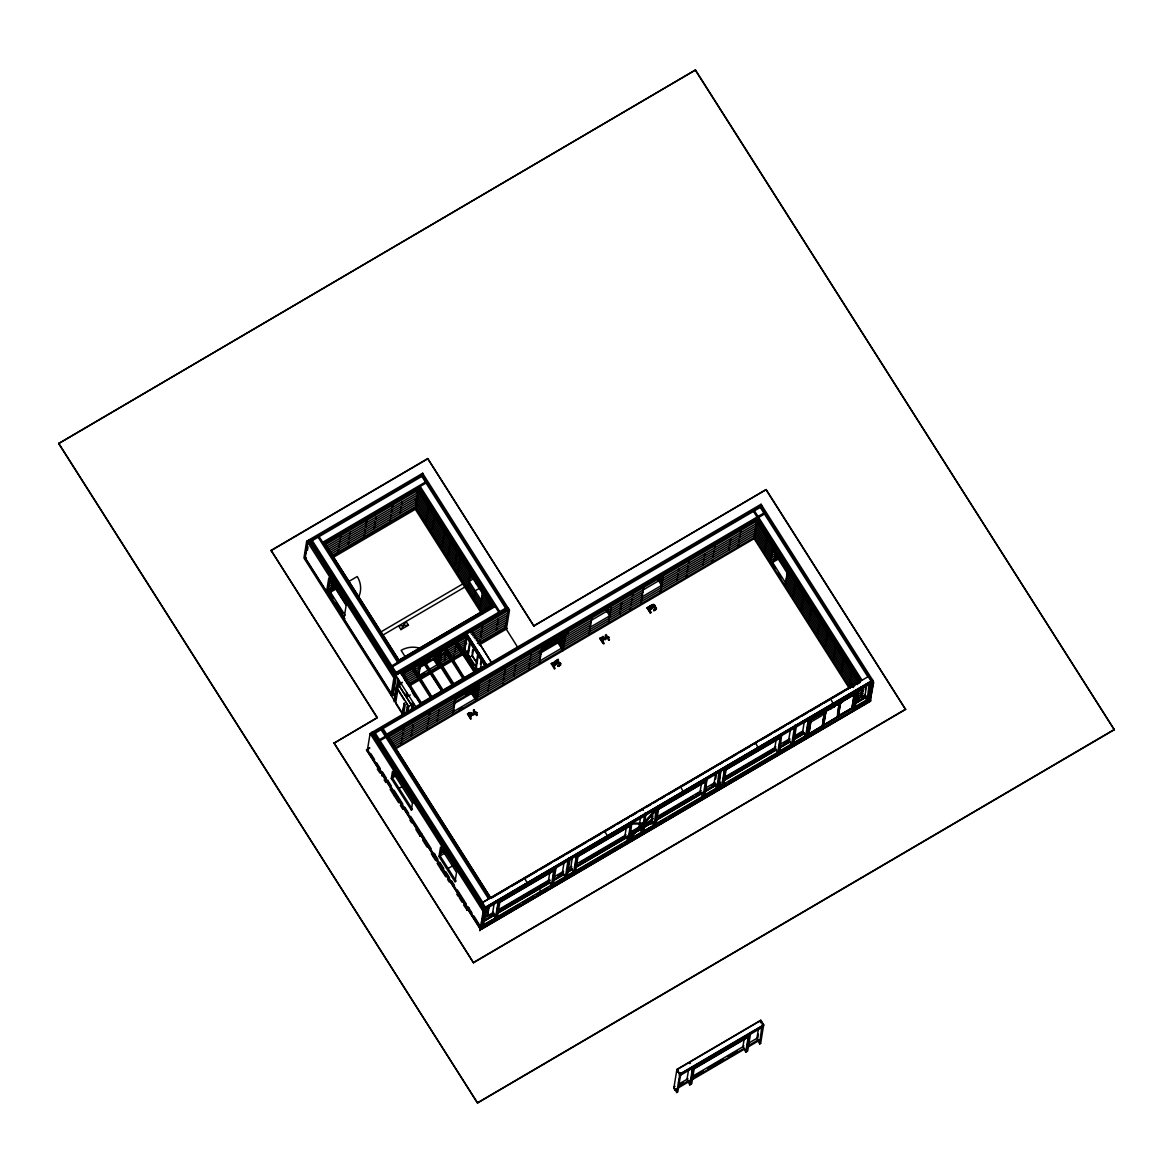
<?xml version="1.0" encoding="UTF-8"?>
<svg xmlns="http://www.w3.org/2000/svg" width="1173" height="1173" viewBox="0 0 1173 1173"><rect width="100%" height="100%" fill="white"/><g stroke="black" fill="none" stroke-linecap="round" stroke-linejoin="round"><path stroke-width="1.5" d="M473.159 715.09L475.373 713.785L472.807 714.518L474.009 709.9C473.672 712.583 477.616 712.51 475.739 712.641M473.657 714.02L473.98 711.366L475.021 713.213L473.657 714.02L475.021 713.213M608.684 640.238L609.417 639.652L608.684 640.238L607.57 638.273L604.975 639.182L605.459 634.974L606.177 634.564L607.893 637.452L608.992 637.599L608.655 636.851M605.84 638.669L606.148 636.015L607.218 637.701L605.855 638.493M809.018 732.934L808.886 733.755L810.983 719.782L854.574 694.431L852.507 708.287L854.736 694.68M58.65 443.57L695.457 69.984L1114.306 729.723L477.543 1103.016L58.65 443.57L695.457 69.984M766.16 489.566L905.585 709.445L473.481 962.754L334.012 743.183L377.222 717.847L271.08 550.386L427.72 458.57L533.862 626.03L766.16 489.566L533.906 625.722M306.666 541.266L303.998 557.498L304.672 558.539L307.326 542.322L306.666 541.266L422.72 473.232L423.394 474.288M334.408 587.277L326.519 591.91L305.141 558.26L307.81 542.043M307.414 550.416L308 546.823M308.88 541.413L309.159 539.756L395.286 675.472L392.149 694.68M309.745 540.797L309.496 542.263L310.478 541.691M324.628 545.078L324.892 543.524L398.996 660.311L324.276 542.674M326.519 591.91L328.792 578.01L346.152 605.341L343.88 619.241L391.298 693.888L392.852 692.979L395.712 697.48M327.604 591.28L329.877 577.365M333.103 598.098L328.997 591.647L329.217 590.327M338.161 551.896L338.542 549.58M338.924 547.263L339.305 544.946M339.686 542.63L340.067 540.313M340.449 537.996L340.815 535.68M332.458 588.421L333.279 583.377M333.982 584.491L333.425 587.849L332.824 586.911M335.698 586.529L335.478 587.849L328.997 591.647M348.264 543.876L348.645 541.559M349.026 539.243L349.407 536.926M349.789 534.609L350.17 532.293M364.085 536.691L364.466 534.375M364.847 532.058L365.228 529.741M365.609 527.425L365.991 525.108M366.372 522.791L366.753 520.475M334.012 743.183L377.266 717.553L271.08 550.386M374.187 528.671L374.568 526.354M374.949 524.038L375.331 521.721M375.712 519.404L376.093 517.088M390.023 521.501L390.404 519.184M390.77 516.868L391.152 514.551M391.533 512.22L391.914 509.903M392.295 507.586L392.676 505.27M400.125 513.481L400.506 511.164M400.873 508.847L401.254 506.531M401.635 504.214L402.016 501.897M481.883 928.166L479.86 930.57L481.883 928.166L480.27 929.089L366.504 749.987L369.671 747.802M372.105 732.348L483.877 908.298L872.771 680.311L761.028 504.258L370.111 733.477L367.457 749.708L480.519 927.696L481.59 927.051L484.273 910.732L371.87 733.799L372.134 732.245L483.892 908.195L482.572 916.274M367.501 751.57L368.425 749.943M483.027 613.567L415.726 507.616L418.878 488.423L493.584 606.162M533.862 626.03L427.72 458.57M391.298 693.888L393.893 677.994L307.751 542.381M396.313 676.44L393.292 694.944L396.415 693.111M387.603 737.568L387.867 736.014L758.271 518.95L758.022 520.401L387.017 737.993M394.113 701.674L396.503 687.129L399.964 685.091M394.89 697.466L397.911 678.962M396.547 691.953L398.512 679.915M397.94 688.052L398.468 684.812L402.031 682.73M399.113 680.853L398.527 684.519L402.295 682.305M400.462 672.701L420.506 704.24M397.383 692.481L395.609 703.272L402.266 713.741M397.486 691.865L397.808 689.827L404.465 700.296M425.96 522.073L426.342 519.742M426.723 517.425L427.104 515.108M427.485 512.792L427.852 510.475M428.233 508.158L428.614 505.842M404.377 673.654L404.758 671.337M411.327 810.03L391.298 778.491L392.442 771.541L412.471 803.08L411.327 810.03L412.412 809.399L392.383 777.86L393.512 770.91M432.353 529.214L432.734 526.897M433.116 524.58L433.497 522.264M433.863 519.947L434.245 517.63M404.216 703.243L402.442 714.034L404.289 703.184M406.532 692.525L405.931 696.19L406.899 695.618M403.409 715.545L405.257 704.694M407.134 693.478L406.532 697.129L410.315 694.915M401.137 744.386L401.518 742.069M401.899 739.752L402.28 737.436M402.662 735.119L403.028 732.802M403.409 730.486L403.791 728.169M406.151 713.081L407.046 707.686M407.134 707.07L407.471 705.032L405.609 702.099M407.735 712.935L408.791 706.469L396.503 687.129M411.195 710.911L412.471 701.879M411.899 710.017L413.072 702.832M412.852 708.815L413.673 703.771M418.688 675.736L420.96 661.836M415.799 706.733L395.756 675.193L392.632 694.299L391.02 695.252L392.53 693.17L396.342 699.167M411.239 736.365L411.62 734.049M412.002 731.732L412.383 729.415M412.764 727.099L413.131 724.782M441.986 547.292L442.368 544.976M442.749 542.659L443.13 540.342M443.511 538.026L443.893 535.709M444.259 533.392L444.64 531.076M448.379 554.448L448.76 552.131M449.142 549.814L449.523 547.498M449.889 545.166L450.271 542.85M434.509 655.135L434.127 652.701L454.156 684.24M434.904 657.496L434.684 658.83L438.687 665.135L438.907 663.801M435.652 658.258L435.872 656.924M437.441 652.76L436.297 659.71L437.28 659.138M437.177 658.977L438.277 652.247M437.778 659.915L439.157 651.514M427.06 729.181L427.441 726.864M427.822 724.547L428.204 722.231M428.585 719.914L428.966 717.597M429.347 715.281L429.714 712.964M455.051 564.961L455.432 562.644M455.813 560.327L456.194 558.011M456.576 555.679L456.957 553.363M465.388 646.264L440.667 660.751L441.048 658.434L438.643 654.651L440.696 653.449M466.15 641.631L441.429 656.118L441.81 653.801L440.198 651.279M442.558 649.168L442.192 651.484L466.898 636.998M445.329 648.801L444.948 646.367L464.875 678.566L464.273 677.613M458.013 572.527L458.394 570.21M458.775 567.893L459.156 565.577M459.537 563.26L459.919 560.943M460.3 558.627L460.666 556.31M444.611 660.531L444.992 658.214M445.74 653.581L445.373 655.898L443.643 653.2M446.121 651.264L446.502 648.948M437.162 721.16L437.544 718.844M437.925 716.527L438.306 714.21M438.687 711.894L439.069 709.577M453.951 657.159L454.332 654.842M454.713 652.511L455.095 650.194M455.476 647.877L455.842 645.561M468.027 588.303L470.696 572.072M452.983 713.99L455.652 697.759M465.989 636.675L465.608 634.241L485.534 666.44L465.989 636.675L466.971 636.103L402.647 673.815M463.848 651.352L466.429 635.619M466.707 633.875L486.795 665.12L477.103 671.396M467.03 636.572L464.449 652.291L469.039 650.531M474.039 597.761L474.42 595.444M474.801 593.127L475.182 590.811L479.346 588.362M476.326 583.861L476.707 581.544M469.83 640.986L467.25 656.719L468.877 655.766M470.432 641.924L467.851 657.657L472.44 655.898L473.819 647.481M472.118 653.273L472.66 649.901M455.021 881.744L438.995 856.51L440.52 847.243L456.546 872.477L455.021 881.744L456.106 881.099L440.08 855.879L441.341 848.152M480.05 607.218L482.704 591.001M441.591 846.613L441.972 844.281M471.077 716.029L470.769 718.99L467.543 713.917L468.965 712.964M475.27 669.328L478.129 651.851M479.874 641.954L480.256 639.637M480.637 637.32L481.018 635.004M481.399 632.687L481.78 630.37M482.162 628.054L482.528 625.737M471.751 692.173L471.531 693.492L475.534 699.797L475.754 698.478M468.877 713.785L469.669 713.375M478.437 654.549L475.871 670.282L480.446 668.507L481.56 661.792M474.669 685.105L473.144 694.372L474.127 693.8L474.728 694.753L473.745 695.325L475.402 685.237M470.71 715.486L469.918 715.955M470.256 716.703L471.678 715.457M470.769 718.99L467.558 713.756M474.347 696.263L476.282 684.504M480.402 664.197L480.959 660.839M473.291 710.325L474.009 709.9M479.405 683.83L476.751 700.046L470.74 690.589L471.121 688.272L473.525 692.055M476.077 713.375L476.854 712.773L476.077 713.375L477.22 715.163L476.106 713.213M485.783 665.721L485.915 664.93L420.007 703.565M496.458 630.136L496.839 627.819M497.22 625.502L497.601 623.186M497.982 620.869L498.364 618.552M487.939 691.396L488.32 689.079M488.701 686.762L489.082 684.446M489.449 682.129L489.83 679.812M507.88 609.491L508.114 608.025L395.653 673.962M509.537 609.901L506.883 626.118L477.455 643.376M502.689 684.856L503.056 682.539M503.437 680.223L503.818 677.906M504.199 675.589L504.581 673.273M504.962 670.956L505.343 668.639M513.862 676.205L514.243 673.889M514.624 671.572L515.006 669.255M515.387 666.938L515.768 664.622M473.481 962.754L334.056 742.876M480.27 929.089L480.783 926.802L497.792 916.846L498.452 918.224L497.455 916.641L551.471 884.985L552.468 886.553L551.501 884.706L575.708 870.527L576.661 872.375L576.002 870.996L551.794 885.175M480.519 927.696L483.173 911.465L370.111 733.477M481.502 922.799L482.03 919.544M480.49 905.967L483.731 911.054L481.047 927.374L473.965 916.069M484.61 909.178L484.845 907.726L373.087 731.776L371.87 733.799M366.562 749.62L480.329 928.723L870.865 699.651L870.63 701.073L481.736 929.075L481.253 926.523M482.367 926.435L485.49 907.345L482.455 902.55M483.393 925.57L486.458 906.744M489.156 906.304L487.645 915.57L483.437 918.048M528.612 669.651L528.994 667.334M529.36 665.018L529.741 662.701M530.123 660.384L530.504 658.068M530.885 655.751L531.266 653.434M494.038 904.163L492.616 912.887L495.387 918.547L498.129 901.788M496.355 917.975L498.496 900.278M497.323 917.403L499.786 902.404M539.404 663.317L542.073 647.1M477.543 1103.016L58.694 443.277M551.955 663.185L551.222 663.757L553.759 662.378M554.888 664.812L553.583 665.956L552.556 663.625M553.583 665.956L554.638 665.12M558.172 641.499L557.952 642.833L561.955 649.138L562.937 648.566M555.298 661.176L558.157 659.49L555.298 661.176L556.94 663.962L558.656 662.774L559.932 664.109M554.77 665.868C552.41 666.367 556.589 668.713 554.477 668.669M558.128 659.666L558.524 660.267C553.407 662.129 559.404 661.425 558.157 659.49M560.665 636.983L559.565 643.713L560.547 643.141L561.149 644.094L560.166 644.651L561.544 636.25M558.011 662.32L557.219 662.745M562.424 635.517L560.767 645.605L561.75 645.033M559.286 665.15L557.718 665.648L559.58 664.974M560.65 664.93L558.172 666.367L560.401 665.208M561.955 649.138L562.175 647.819M565.826 633.171L563.172 649.387L557.16 639.93M567.615 634.212L567.996 631.895M527.366 883.064L524.478 878.137M539.301 888.885L541.237 891.92M498.672 911.89L549.594 882.037L548.524 880.351L550.005 871.363M589.11 634.182L591.764 617.966M553.788 870.747L551.339 885.732L548.568 880.087L549.536 879.515M552.307 885.175L554.448 867.477M553.289 884.603L556.031 867.844M603.113 643.493C593.201 628.024 608.743 652.423 602.292 640.473L604.608 639.109L602.262 640.649L603.816 643.083M564.228 861.437L562.497 871.92L565.269 877.565L568.011 860.821M600.972 638.611L603.421 637.012L600.972 638.611L601.881 640.047L604.227 638.508L601.881 640.047M603.01 636.587L599.887 638.42M607.247 612.277L607.79 608.919M569.272 858.489L566.251 876.993L567.219 876.436L569.961 859.677M604.975 639.182L605.327 639.74M608.552 622.79L611.206 606.573M572.541 856.554L570.826 867.038L573.597 872.697L576.339 855.938L577.072 856.833L631.294 825.044M574.565 872.125L576.705 854.428M575.532 871.554L577.996 856.554M619.725 614.139L620.106 611.822M620.488 609.505L620.869 607.189M621.25 604.872L621.631 602.555M630.15 610.121L630.531 607.805M630.913 605.488L631.294 603.171M631.675 600.855L632.056 598.538M632.423 596.221L632.804 593.905M640.957 603.787L643.61 587.57M607.511 836.07L604.623 831.158M650.297 612.936L651.03 612.365L650.297 612.936L647.071 607.863L650.223 605.855C651.264 608.039 645.018 608.67 650.604 606.456M651.411 607.951L649.065 609.491L651.411 607.951L651.763 608.714L649.446 610.092L651.763 608.714M650.575 606.632L650.223 605.855M651.308 605.121C649.739 608.025 653.317 603.391 654.021 605.825M654.094 607.262L652.555 607.453L653.698 606.573M652.906 608.025L652.584 607.291M656.059 607.497L654.329 606.778L654.827 605.811M655.047 610.107L653.772 610.532M660.399 592.394L663.053 576.178M626.191 828.27L625.004 835.513L575.796 864.369M575.269 866.847L641.03 828.197M626.118 836.935L627.819 840.894L630.282 825.909M628.801 840.337L630.942 822.64M676.982 580.576L677.364 578.26M677.745 575.943L678.126 573.626M678.507 571.31L678.888 568.993M640.707 816.599L638.992 827.082L641.763 832.727L644.505 815.983M639.74 827.83L639.959 826.51L631.015 831.76M643.376 810.279L642.819 809.033M640.751 829.414L640.957 828.094M642.731 832.156L645.766 813.651M686.322 577.189L686.704 574.873M687.085 572.556L687.466 570.239M687.847 567.923L688.228 565.606M688.61 563.289L688.976 560.973M653.082 809.341L651.367 819.824L654.138 825.469L656.279 807.772M652.335 819.253L652.906 815.763M655.384 823.241L657.848 808.153M656.088 824.34L658.537 809.341M702.906 565.371L703.287 563.055M703.668 560.738L704.049 558.421M704.43 556.105L704.812 553.788M712.26 561.999L712.627 559.682M713.008 557.366L713.389 555.034M713.771 552.718L714.152 550.401M714.533 548.084L714.914 545.768M683.331 791.628L680.443 786.702M728.844 550.181L729.21 547.864M729.591 545.548L729.973 543.231M730.354 540.914L730.735 538.598M738.184 546.794L738.565 544.477M738.946 542.161L739.313 539.844M739.694 537.527L740.075 535.211M740.456 532.894L740.837 530.577M701.63 782.464L700.149 791.467L656.396 817.112M705.428 781.848L702.964 796.848L701.029 793.798L702.172 792.2M703.932 796.276L706.674 779.532M704.914 795.705L707.055 778.007M715.559 774.297L714.137 783.021L716.894 788.681L719.049 770.984M715.677 778.96L716.248 775.47M717.964 764.987L696 778.124M760.749 505.915L761.028 504.258M715.882 785.353L716.102 784.033L705.662 790.147M761.365 506.765L761.614 505.299L373.688 732.714M717.876 788.109L720.896 769.605M718.844 787.538L720.984 769.84M722.671 785.294L724.811 767.597M758.623 1027.827L756.908 1038.31L759.664 1043.97L760.647 1043.398L763.667 1024.894L760.734 1020.261L676.909 1069.409L673.83 1088.207L674.9 1089.893L688.874 1081.697M723.638 784.722L726.102 769.737M677.451 1070.656L677.217 1072.107L676.616 1071.169L678.434 1070.084M674.9 1089.893L674.05 1086.887L675.018 1086.315M764.781 550.753L765.163 548.436M765.544 546.119L765.925 543.788M766.292 541.471L766.673 539.155M680.868 1073.134L677.789 1091.975L676.821 1092.532L679.841 1074.028L676.909 1069.409M678.537 1082.664L679.108 1079.175M773.066 546.31L770.412 562.527L778.843 557.586M688.727 1068.808L687.011 1079.292L689.783 1084.937L691.718 1083.793L694.181 1068.808M775.954 550.166L774.297 560.239L773.696 559.301L774.679 558.729L775.28 559.682L776.379 552.952M689.783 1084.937L692.525 1068.192M777.069 554.067L776.247 559.11L775.646 558.157M690.75 1084.365L692.891 1066.668M778.52 557.776L778.3 559.096L771.819 562.893M758.242 747.714L755.353 742.788M785.104 585.65L787.757 569.433M793.359 595.737L793.74 593.421M794.121 591.104L794.502 588.787M794.883 586.471L795.265 584.154M723.374 780.016L775.837 749.254L774.84 747.67L776.027 740.427M780.104 738.066L777.655 753.066L774.884 747.406L775.852 746.834M801.13 610.884L801.511 608.567M801.892 606.25L802.273 603.934M802.655 601.617L803.021 599.3M803.402 596.984L803.784 594.667M778.623 752.494L780.763 734.797M790.543 728.756L788.813 739.239L791.584 744.899L794.326 728.14M789.576 740.002L789.796 738.667L780.851 743.917M809.385 620.972L809.766 618.655M810.147 616.338L810.528 614.022M810.91 611.705L811.291 609.388M691.527 1079.189L743.99 1048.427L742.92 1046.741L744.107 1039.498M795.587 725.823L792.567 744.327L793.535 743.755L796.276 727.011M750.427 1034.249L747.685 1050.993L745.735 1052.137L748.198 1037.137M746.702 1051.565L748.843 1033.868M817.156 636.118L817.537 633.801M817.918 631.485L818.299 629.168M818.681 626.851L819.062 624.535M819.428 622.218L819.81 619.901M804.429 720.867L802.713 731.336L803.71 732.92M794.106 736.131L802.757 731.072L805.528 736.717L808.27 719.973M806.115 720.999L804.282 722.069M806.496 736.16L808.637 718.462M758.447 1034.249L757.875 1037.738L747.436 1043.853M679.797 1074.336L763.623 1025.187L760.734 1020.261M761.042 1022.959L761.292 1021.507L760.309 1022.079M811.232 719.401L808.886 733.873L852.39 707.73M759.664 1043.97L761.82 1026.272M813.857 715.765L815.074 714.944M825.425 646.206L825.792 643.889M826.173 641.572L826.554 639.256M826.936 636.939L827.317 634.622M821.95 711.718L820.601 712.407M823.167 713.551L821.833 714.254M824.106 710.457L822.757 711.146M822.962 721.512L823.534 718.067M824.091 714.636L824.648 711.19M825.367 711.835L822.42 725.471L824.516 711.454M822.728 725.471L824.986 711.703L826.598 710.882L825.88 711.395M833.182 661.352L833.563 659.035M833.944 656.719L834.326 654.402M834.707 652.085L835.088 649.769M835.469 647.452L835.836 645.135M826.012 710.926L823.563 725.339L826.012 710.926L825.103 710.926M828.035 710.427L829.736 708.903M830.557 708.419C833.094 707.495 830.279 709.826 831.202 708.433M833.343 703.683L830.455 698.756M841.452 671.44L841.818 669.123M842.199 666.807L842.581 664.49M842.962 662.173L843.343 659.856M839.824 703.697L841.246 702.319L839.941 702.92L837.801 716.982L839.208 702.832M837.419 716.85C837.742 707.114 839.985 700.941 841.158 703.008M839.34 702.583L840.704 702.304L838.255 716.718L840.352 702.554M849.208 686.601L849.589 684.27M850.352 679.622L849.97 681.953L853.475 687.481M850.733 677.305L851.114 674.988M851.495 672.672L851.877 670.355M851.73 708.111L854.648 693.961M853.167 708.8L855.616 693.8M856.876 691.469L854.135 708.228L861.876 703.683M855.117 707.656L857.859 690.912M856.774 700.134L858.607 689.709L861.393 688.082M757.04 521.076L859.75 682.759L860.029 681.102L480.827 903.503L868.211 676.63M858.504 699.357L858.607 697.862L856.994 698.815M860.982 696.703L862.36 688.302M861.085 696.879L862.492 688.287M866.906 683.888L864.926 695.926L861.686 697.818L863.372 687.51M864.266 696.205L864.486 694.885M865.175 689.827L865.733 686.381M865.263 697.788L864.325 694.973M871.568 682.334L871.803 680.868L760.632 505.871M870.586 678.683L873.167 682.745L870.483 699.064L873.709 682.437L871.275 678.61M655.59 608.464L654.637 609.711M652.555 607.453L654.065 606.03M653.962 606.382L653.947 605.459M555.562 665.164L555.753 664.68A1.628 1.569 9.3 0 0 555.753 663.639M400.946 629.608L406.093 621.485L408.453 625.209L400.946 629.608L398.585 625.883L408.453 625.209M471.898 715.149L471.37 715.926M651.235 606.412L653.786 605.459M381.562 775.808L383.41 773.491M387.852 780.133L385.829 782.538L384.128 779.854M394.377 795.998L396.239 793.681M420.022 836.364L421.884 834.047M434.875 854.149L433.013 856.466M441.4 870.014L443.247 867.683M467.045 910.38L469.068 907.975M842.185 701.718C841.393 703.448 844.648 700.09 842.067 701.689M628.567 839.663L657.804 808.608L627.995 839.883L628.948 841.715L628.288 840.337L656.543 823.769L657.203 825.147L656.206 823.578L703.096 796.086M655.575 609.887L656.279 607.687M835.484 705.53L834.047 706.366M835.909 705.281L833.46 707.524L834.443 706.542L833.636 706.615M811.467 717.495L812.669 716.351L810.968 717.876L812.215 717.055M804.297 721.967L806.188 720.325L804.766 721.703M837.669 704.958L839.018 704.167M808.534 719.064L807.757 719.577L808.549 718.961M808.769 718.829L809.531 718.331L808.754 718.946M825.587 711.615L824.678 711.703M651.279 605.297L653.405 604.3L654.783 605.576M631.485 824.033L655.678 823.769L656.337 822.918L632.291 823.182M804.414 721.336L805.778 720.559L804.443 721.219M271.036 550.694L427.676 458.863M307.326 542.322L422.192 474.874L422.588 473.262L508.715 608.978L395.286 675.472L508.73 608.875L505.592 628.083L478.804 643.772L505.578 628.171M311.314 541.178L421.825 476.385M322.692 542.293L425.432 482.074M323.293 543.246L426.034 483.012M324.877 543.612L419.831 487.953M324.613 545.166L419.582 489.405M305.141 558.26L306.226 557.63L305.992 559.052L392.691 695.545M325.185 546.926L418.79 492.059M326.343 548.348L418.409 494.376M327.487 549.785L418.028 496.692M328.631 551.207L417.661 499.009M329.774 552.63L417.28 501.326M329.965 554.609L416.899 503.642M331.387 555.87L417.764 505.226M332.707 556.295L415.975 507.469M332.692 556.383L415.711 507.718M332.824 557.659L415.315 509.302L481.297 613.171M329.114 581.999L331.71 580.488M328.733 584.315L332.619 582.043L331.49 588.993L330.889 588.054M328.352 586.632L332.252 584.359M327.971 588.963L331.871 586.676M328.044 593.655L336.387 588.758M348.249 581.808L357.222 576.544A22.888 22.067 9.3 0 1 359.143 596.016M343.88 619.241L344.965 618.611M472.528 575.195L469.933 576.705L416.547 492.675M473.437 576.749L469.552 579.037L417.104 496.472M380.243 632.306L462.734 583.949M469.171 581.353L473.335 578.905M381.973 635.619L464.728 587.101M399.011 660.208L492.997 605.121L398.028 660.883M391.826 665.824L494.551 605.591M392.427 666.763L495.153 606.544M396.034 672.437L506.545 607.658M402.163 672.085L466.502 634.373M395.052 676.924L396.254 674.9L310.713 540.225M401.972 672.965L466.37 635.165M470.329 632.892L508.481 610.429L503.584 602.731M401.195 673.947L465.534 636.235M420.975 663.507L435.11 655.223M402.28 674.871L420.579 664.153M471.473 634.314L508.085 612.849M425.462 662.071L430.168 659.299M418.834 666.924L436.107 656.792M403.424 676.293L420.198 666.469M441.81 653.801L466.531 639.314M472.631 635.737L507.704 615.165M418.614 668.243L435.887 658.112M403.615 678.287L419.817 668.786M473.775 637.159L507.322 617.482M439.934 658.082L437.881 659.285L440.286 663.068L465.007 648.581M404.714 679.739L419.435 671.103M441.048 658.434L466.722 643.376M474.918 638.581L506.941 619.799M437.5 661.601L438.482 661.029M405.799 681.19L419.069 673.419M476.062 640.003L506.56 622.115M406.899 682.642L417.207 676.601M418.189 675.956L438.658 663.947M477.206 641.426L506.179 624.432M419.553 676.352L424.802 673.273M408.175 683.991L465.461 650.399M408.849 684.797L463.452 652.774M409.48 684.519L463.042 653.112M393.307 695.34L396.43 693.507M410.491 685.267L466.722 652.305M479.214 644.974L507.337 628.493L505.387 625.429M408.791 706.469L412.251 704.445M413.453 705.911L412.471 706.483L397.926 683.566L398.893 682.994L399.494 683.947M422.177 703.595L430.022 698.991M433.16 697.143L452.001 686.117M456.708 683.346L473.965 673.229M375.257 733.096L761.233 506.824M385.668 734.782L763.872 513.07M379.466 739.723L385.301 736.307M386.269 735.735L764.473 514.009M380.067 740.662L385.902 737.245M366.504 749.987L369.612 748.169M454.596 700.061L471.986 689.856M541.545 649.094L557.351 639.828M388.16 739.415L455.271 700.076M479.039 686.146L757.23 523.055M465.417 694.915L470.182 692.114M454.024 702.554L471.414 692.363M539.375 652.525L559.14 640.927M389.304 740.837L454.889 702.392M541.31 651.733L478.657 688.463L476.253 684.68M591.001 622.599L565.078 637.804L563.465 635.282M610.444 611.206L642.848 592.204M756.849 525.372L662.305 580.811L660.692 578.289M453.804 703.888L472.778 692.759M540.24 653.214L559.712 641.792M390.448 742.274L454.508 704.724M540.929 654.05L478.276 690.78L475.871 686.997M590.62 624.916L564.697 640.121L562.292 636.338M642.467 594.52L610.063 613.523L607.658 609.74M756.468 527.689L661.924 583.128L659.519 579.345M390.653 744.254L454.127 707.04M540.548 656.367L477.895 693.096L475.49 689.313M756.101 530.005L564.316 642.437L561.911 638.655M391.797 745.676L453.746 709.357M540.167 658.683L477.514 695.413L475.109 691.63M755.72 532.322L563.934 644.754L561.53 640.971M392.94 747.098L561.97 647.936M755.339 534.639L563.553 647.071L561.149 643.288M459.376 709.269L462.529 707.422M394.392 748.345L754.957 536.955M395.374 748.961L754.43 538.466M647.071 607.863L650.194 606.03M552.292 663.933L554.418 663.419M467.543 713.917L470.065 712.539L471.561 713.199M609.022 637.423L608.244 638.039L609.388 639.813M774.898 549.419L772.303 550.943L755.925 525.152M392.75 775.544L395.345 774.019M775.822 550.973L771.937 553.26L755.544 527.469M391.298 778.491L396.547 775.426M775.441 553.289L771.555 555.577L755.163 529.785M775.06 555.606L771.174 557.893L754.796 532.102M774.679 557.923L770.793 560.21L754.415 534.419M399.055 788.373L403.219 785.939M412.471 803.08L413.556 802.449M440.843 851.246L443.438 849.721M440.462 853.563L444.347 851.275M438.995 856.51L445.637 852.624M448.101 868.489L453.643 865.234M490.417 898.386L860.293 681.542M491.78 897.858L508.847 887.844M511.956 886.026L522.821 879.647M525.929 877.829L536.794 871.466M539.903 869.633L550.767 863.269M555.43 860.542L564.741 855.073M566.251 854.193L586.588 842.273M589.682 840.455L600.635 834.032M603.728 832.214L614.681 825.807M617.79 823.974L622.482 821.232M625.59 819.399L628.728 817.566M631.836 815.734L636.528 812.992M639.652 811.159L642.775 809.326M645.898 807.493L650.604 804.737M653.728 802.904L656.865 801.071M659.988 799.238L664.695 796.482M667.818 794.649L678.786 788.227M681.909 786.379L692.862 779.957M719.474 764.371L722.583 762.538M725.691 760.72L736.585 754.327M739.694 752.509L750.588 746.116M753.711 744.298L756.82 742.465M761.482 739.738L770.822 734.269M773.931 732.436L784.825 726.058M787.933 724.225L792.611 721.498M795.749 719.65L798.901 717.803M802.039 715.955L806.76 713.184M809.913 711.351L820.924 704.885M824.062 703.052L828.783 700.281M831.936 698.434L842.947 691.982M845.425 690.516L858.68 682.759M481.033 905.644L483.716 911.157M482.631 908.166L484.258 907.228M483.892 908.195L872.785 680.208L869.867 698.082L853.328 707.774M485.446 907.638L871.099 681.557M871.055 681.85L485.402 907.931L484.801 906.993M483.643 909.749L485.255 908.796M870.909 682.715L872.536 681.762M485.167 909.398L870.821 683.302M483.173 911.465L484.273 910.732M810.455 719.87L808.021 734.635L852.947 707.583L854.296 709.606L853.621 708.228L868.533 699.489L868.65 701.337M811.569 719.034L814.692 717.202M819.37 714.46L822.493 712.627M825.616 710.794L836.54 704.386M839.663 702.554L842.786 700.736M484.889 910.908L488.774 908.62M554.814 869.882L498.862 902.682L498.261 901.729M657.613 809.605L706.439 780.983M781.13 737.201L725.178 770.001L724.577 769.063L721.703 785.866L719.767 782.816L720.735 782.244M809.003 720.867L856.642 692.935M858.225 692.055L862.404 689.592M498.804 902.975L554.77 870.175M577.013 857.126L631.25 825.337M657.569 809.913L706.395 781.277M725.119 770.309L781.086 737.494M808.959 721.16L856.598 693.228M484.508 913.224L488.408 910.937M857.844 694.372L863.401 691.088M810.426 722.319L822.097 715.486M485.431 914.779L488.027 913.254M857.478 696.689L863.035 693.404M861.95 696.132L857.096 699.005L855.337 696.249M484.126 917.873L493.584 912.315M554.536 876.598L563.48 871.348L563.26 872.668L558.069 875.718M566.574 869.53L571.794 866.466M626.03 834.677L625.048 835.249L626.015 837.097M644.417 823.901L653.317 818.681M701.161 790.631L700.193 791.203L701.146 793.036L655.839 819.604M706.161 787.699L715.105 782.464M855.381 700.222L862.961 695.78M497.601 910.204L548.524 880.351M723.917 777.538L774.84 747.67M489.009 915.966L493.745 913.195M500.05 909.5L534.785 889.134M537.952 887.287L549.008 880.806M560.049 874.325L563.216 872.463M582.16 861.363L616.895 840.997M620.048 839.15L624.784 836.378M631.103 832.669L638.992 828.035M659.519 816.012L692.671 796.57M695.838 794.722L698.991 792.875M711.63 785.47L714.782 783.608M725.838 777.127L758.99 757.699M762.142 755.852L774.781 748.433M784.253 742.89L788.989 740.104M499.889 909.823L511.091 903.107M512.029 902.711L550.24 880.307M579.99 862.873L625.37 836.261M631.939 832.405L639.065 828.226M645.297 824.443L650.033 821.657M660.018 815.953L693.096 796.555M695.824 794.825L699.401 792.86M725.823 777.23L775.177 748.433M784.238 742.993L789.224 740.207M483.701 920.424L494.654 914.002M552.615 880.029L563.055 873.9M567.571 871.114L572.219 868.387M643.933 826.349L652.833 821.129M778.872 747.245L789.297 741.116M793.681 738.565L803.754 732.656M856.378 701.806L866.304 695.985L866.085 697.305L855.249 703.668M483.584 921.274L494.42 914.925M497.528 913.107L548.817 883.034M553.539 880.263L562.996 874.721M567.717 871.95L572.453 869.178M575.606 867.331L653.17 821.862M655.971 820.22L701.997 793.227M704.826 791.57L715.941 785.06M723.741 780.485L775.749 750.002M778.901 748.154L789.928 741.688M793.08 739.84L804.561 733.11M855.293 703.36L866.143 697.011M483.525 921.582L494.654 915.057M497.469 913.4L550.357 882.551M553.143 880.776L564.33 874.354M567.365 872.433L572.395 869.472M575.181 867.844L626.69 837.654M631.382 834.897L640.531 829.531M643.229 827.947L652.774 822.361M657.452 819.619L701.982 793.52M706.351 790.954L716.175 785.192M725.222 779.884L776.57 749.782M779.297 748.183L790.573 741.571M793.388 739.928L804.575 733.36M837.537 716.073L837.111 716.85M838.182 715.838L852.141 708.081L853.944 694.592M808.314 733.565L808.05 734.43M482.792 925.438L483.525 927.095L482.587 925.116L497.792 916.846M627.995 839.883L656.543 823.769M575.664 870.791L627.951 840.147M723.77 783.96L777.787 752.304L778.784 753.872L777.816 752.04L807.64 734.562L808.593 736.395L807.596 734.826L853.284 708.037M778.11 752.494L807.933 735.016M482.426 926.142L485.519 924.324M488.613 922.506L491.722 920.688M494.815 918.884L519.595 904.339M522.703 902.536L533.539 896.172M536.648 894.354L539.741 892.536M541.296 891.627L547.6 887.932M550.753 886.084L555.474 883.313M558.627 881.466L563.363 878.694M574.389 872.228L621.661 844.516M624.813 842.669L629.769 839.765L631.91 822.068M632.702 838.05L643.728 831.584L645.839 813.901M646.88 829.736L651.601 826.965M656.337 824.179L665.795 818.637M668.947 816.789L703.609 796.467M706.762 794.62L711.498 791.848M714.65 790.001L717.803 788.153M720.94 786.306L725.676 783.535M728.829 781.687L779.605 751.922L781.746 734.225M780.837 751.204L785.558 748.433M788.711 746.585L791.863 744.738M795.015 742.89L799.737 740.119M802.889 738.272L807.625 735.5L810.338 720.457M812.303 732.758L815.396 730.94M818.49 729.122L821.599 727.304M864.97 701.879L868.079 700.061L871.158 681.249L868.108 676.454M819.033 729.078L822.185 727.231M481.751 928.972L870.645 700.985M473.54 962.461L905.644 709.137M477.602 1102.723L1114.35 729.43M678.405 1068.794L760.69 1020.569M689.577 1063.559L690.56 1062.987M680.164 1072.811L679.196 1073.383L679.563 1075.788L763.388 1026.639L762.787 1025.701M762.054 1024.806L763.022 1024.234M679.841 1074.028L763.667 1024.894M749.21 1036.272L693.258 1069.072L692.656 1068.134M693.199 1069.38L749.166 1036.565M678.522 1084.263L687.979 1078.72M743.931 1045.905L742.964 1046.477L745.735 1052.137M691.997 1076.609L742.92 1046.741M680.032 1084.57L683.141 1082.752M694.005 1076.374L703.316 1070.92M707.979 1068.192L723.506 1059.087M728.154 1056.36L737.48 1050.891M678.097 1086.814L689.05 1080.392M748.506 1045.539L758.946 1039.425M675.912 1089.028L674.944 1089.6L676.821 1092.532M687.906 1081.99L688.874 1081.418M757.802 1041.023L758.77 1040.451L760.647 1043.398M691.967 1079.878L744.752 1048.941M747.861 1047.122L758.726 1040.744M377.281 769.092L380.023 773.036M390.11 789.268L398.659 802.728M402.926 809.458L400.374 805.426M415.916 829.56L420.198 836.29M437.118 863.284L445.667 876.744M651.836 604.887L654.27 604.784M654.373 610.576L656.235 608.978A1.496 1.452 9.3 0 0 656.381 608.039M552.63 662.965L554.624 662.393L555.723 663.801M654.05 609.945L655.516 607.995M469.64 713.536L471.135 714.034M469.523 712.861L470.901 712.729M558.333 662.334L560.151 662.892M558.143 663.068L559.448 663.288M654.065 607.423L655.018 607.541M654.358 606.602L656.25 607.849M654.079 609.784L653.742 610.708M469.962 713.433L470.725 713.58M559.008 662.217L559.888 662.598M554.199 662.496L555.547 663.449M554.213 663.126L554.829 663.874M471.267 712.744L471.854 713.609M554.653 663.434L555.005 664.255M470.959 713.595L471.311 714.416M560.181 662.73L560.65 663.683M695.398 70.277L1114.306 729.723M766.116 489.859L905.585 709.445M761.746 507.352L763.711 510.446M770.148 520.577L773.066 525.181M778.08 533.187L779.957 536.149M780.353 536.648L782.318 539.741M786.233 545.9L788.183 549.081M792.112 555.152L794.048 558.333M794.517 558.949L796.467 562.028M800.382 568.157L802.332 571.236M802.889 572.116L805.807 576.837M808.769 581.368L814.033 589.652M815.616 592.16L819.883 598.86M823.783 605.004L825.733 608.069M833.255 619.916L835.205 622.995M835.484 623.42L837.434 626.499M849.897 646.132L852.844 650.751M855.777 655.384L859.706 661.689M863.753 667.95L865.703 671.015M760.265 507.396L867.785 676.645M869.237 682.935L867.096 700.618L865.161 697.583M754.43 510.812L758.037 516.487M758.638 517.425L861.95 680.076M753.462 511.384L757.069 517.058M757.67 517.997L860.982 680.633M860 681.205L757.318 519.419L754.151 538.715L849.091 688.052M757.054 520.973L859.765 682.671M756.306 522.835L858.489 683.698M777.846 558.392L788.095 574.521M786.995 574.066L857.243 684.636M786.628 576.383L855.102 684.196M786.247 578.7L854.457 686.102M860.381 695.765L861.686 697.818M785.866 581.016L853.138 686.923M771.643 560.958L786.291 584.037M858.108 697.085L858.709 698.038M785.485 583.333L851.349 687.041M772.406 563.817L775.338 568.436M778.256 573.054L781.189 577.659M754.386 537.293L850.146 688.052M825.807 711.571L822.947 725.339M823.754 724.679L822.42 725.471M794.942 725.178L795.543 726.116M794.707 726.63L795.309 727.568M658.112 580.034L661.543 585.444M648.185 607.878L649.065 609.491M649.475 609.916L651 612.526M647.1 607.687L650.326 612.775M720.017 770.412L720.618 771.365M606.25 610.429L609.681 615.84M603.039 636.411L603.391 637.188M604.227 638.508L604.579 639.285M601.001 638.435L601.91 639.871M558.348 638.874L559.946 641.396M560.929 645.414L561.53 646.352M562.292 649.666L562.967 650.707M657.247 807.215L657.877 808.182M556.354 661.381L557.19 662.906M557.747 665.472L558.172 666.367M551.251 663.595L554.448 668.83M645.106 813.006L645.707 813.959M644.871 814.473L645.473 815.411M425.242 479.405L428.189 484.156M432.045 490.123L433.995 493.173M443.717 508.481L445.667 511.545M449.655 517.953L451.546 520.929M456.59 528.759L458.555 531.838M462.47 537.996L465.681 543.187M466.077 543.686L468.012 546.75M471.913 552.864L476.15 559.682M480.094 565.738L482.03 568.92M488.437 578.875L490.373 581.94M490.857 582.688L493.774 587.424M496.736 591.94L499.654 596.661M421.591 473.936L507.147 608.596M421.224 475.446L505.563 608.23M420.198 486.428L499.742 611.646M419.23 487L498.76 612.218M418.614 489.977L492.381 606.089M418.248 489.522L491.824 605.341M504.918 627.027L517.806 647.452M417.867 491.839L491.443 607.658M481.956 595.635L490.153 608.538M481.575 597.951L488.862 609.417M416.723 498.789L486.854 609.168M415.403 499.625L486.282 611.192M415.975 503.422L484.2 610.84M415.594 505.739L483.349 612.423M466.59 633.669L486.736 665.414M485.915 664.93L486.516 665.883M471.839 654.959L477.015 663.112M472.206 655.898L475.065 660.399M465.842 651L478.628 671.117M470.065 658.933L473.892 664.944M477 672.056L463.247 650.399L463.027 651.733L475.798 671.836M475.798 671.557L455.769 640.018L456.282 641.66M457.089 643.933L465.549 657.261M467.441 660.223L474.962 672.07L454.787 640.59L455.168 643.024L474.713 672.789M472.308 687.217L473.907 689.739M474.728 693.947L477.132 697.73M447.206 651.763L453.79 662.129M456.62 666.572L458.496 669.534M464.009 678.478L443.966 646.939L444.347 649.373L463.159 678.976M463.291 678.185L463.892 679.138M439.025 652.335L441.429 656.118M476.487 712.202L476.825 712.935M568.626 857.844L569.228 858.797M473.98 710.076L475.725 712.803M568.392 859.31L568.993 860.249M475.402 713.624L476.517 715.574M435.462 652.555L437.06 655.077M438.262 656.968L440.667 660.751M434.274 653.61L436.679 657.393M454.054 684.915L453.452 683.962L452.338 685.325L433.526 655.707L433.145 653.273L453.189 684.812M468.628 713.917L469.889 716.116M433.453 659.226L437.749 665.985M443.335 690.589L423.306 659.05L423.82 660.692M424.626 662.965L430.271 671.85M433.086 676.293L439.67 686.66M676.85 1069.703L680.531 1075.216M423.204 684.123L412.867 667.833L412.485 665.399L432.412 697.598L431.811 696.645L430.711 698.008L411.899 668.405L411.503 665.971L431.547 697.51M425.095 687.085L431.679 697.436M405.755 657.628L401.137 650.355A22.888 22.067 9.3 0 1 418.409 647.833M319.085 536.618L398.629 661.836M318.118 537.19L397.662 662.393M401.665 671.733L421.694 703.272M401.547 672.393L402.178 673.375M400.682 672.305L420.726 703.844M404.289 678.712L408.101 684.724M411.914 690.736L415.726 696.733M412.353 692.51L415.183 696.953M312.282 540.606L396.635 673.39M342.56 592.189L344.495 595.254M371.885 638.361L374.817 642.995M308.895 541.31L395.037 677.026M413.864 707.832L414.524 708.888M397.867 683.874L412.427 706.791M334.657 586.544L346.372 605.004M328.425 589.066L345.067 615.268M336.035 602.717L338.968 607.35M339.613 608.347L342.501 612.907M326.798 590.019L344.422 617.76M304.262 558.539L401.503 711.762M387.867 736.014L490.563 897.697L387.237 735.163M383.028 728.536L386.635 734.21M382.061 729.107L489.581 898.371M381.093 729.679L488.613 898.943M374.656 732.157L482.777 902.36M485.417 915.585L486.018 916.524M483.863 918.019L484.464 918.972M482.587 925.116L482.997 927.432M370.668 753.462L374.568 759.605M376.518 762.67L380.419 768.814M382.369 771.878L386.269 778.007M388.219 781.086L391.137 785.675M394.055 790.279L402.823 804.091M404.773 807.156L408.673 813.3M410.623 816.364L431.092 848.578M434.01 853.182L437.91 859.31M439.86 862.375L443.761 868.519M445.711 871.583L449.596 877.727M451.546 880.791L454.479 885.395M457.397 889.999L466.165 903.797M468.115 906.861L472.015 913.005M409.934 820.147L411.65 822.83M422.764 840.323L427.031 847.053M431.312 853.783L435.579 860.513M447.543 879.354L449.259 882.037M456.781 894.237L458.658 896.846M459.523 898.195L462.089 902.228M463.628 904.999L467.206 910.307M560.459 663.112L560.782 664.079M471.883 713.433L472.03 713.961A1.628 1.569 9.3 0 1 472.03 715.002M654.607 604.975L654.798 605.986M868.445 699.343L869.178 701.014M824.458 709.856L826.261 708.565L824.458 709.856M825.909 708.888L824.839 709.768L825.909 708.888M422.324 659.622L422.705 662.056L442.25 691.821L422.324 659.622M471.517 630.795L491.502 662.628L471.517 630.795M704.108 797.537L703.14 795.822L723.814 783.696L724.767 785.543L724.108 784.165L703.433 796.291L704.108 797.537M813.27 716.659L814.942 715.471L813.27 716.659M657.115 808.578L628.083 839.487L657.144 808.622M817.581 713.961L816.408 714.973L818.842 712.744L817.581 713.961M803.197 731.776L795.309 736.409L803.182 731.879"/></g></svg>
